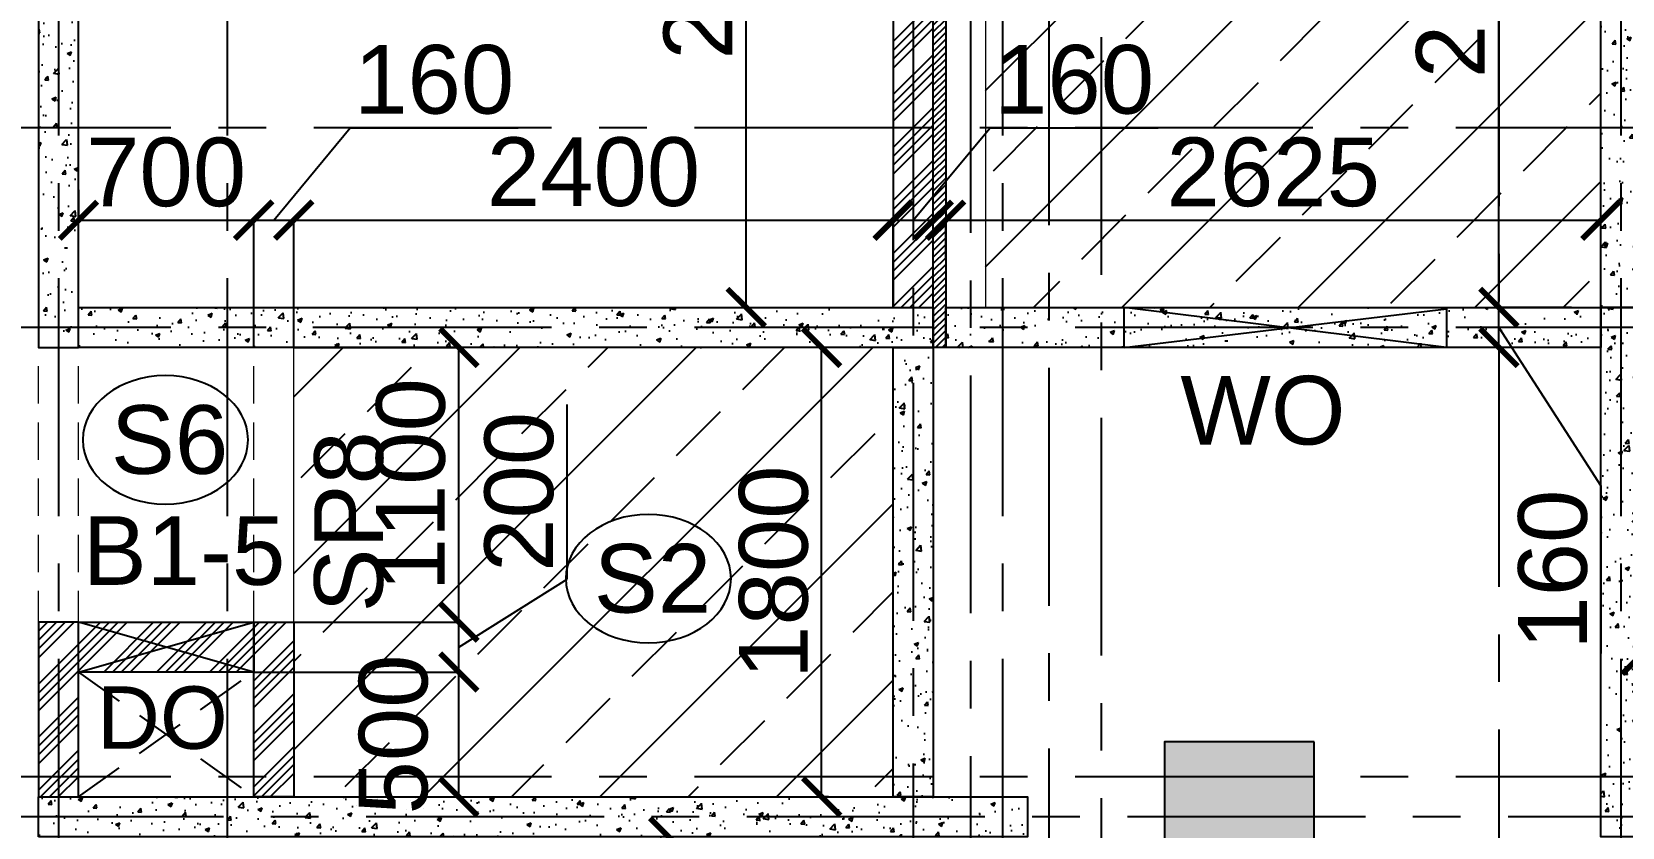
# Model space of a CAD drawing. Header units: inches. Extents: x -1898 to 127651, y -195120 to -109120.
# Drawn here: x 34511 to 40878, y -130792 to -127606 of the extents above; entities that cross this region are included whole.
import ezdxf

# ---------------------------------------------------------------- set-up
doc = ezdxf.new("R2010")
doc.units = ezdxf.units.IN
doc.header["$MEASUREMENT"] = 0
doc.linetypes.add('CENTER', pattern=[50.8, 31.75, -6.35, 6.35, -6.35])
doc.linetypes.add('Hidden', pattern=[3, 2, -1])
for name, color, linetype in [('1', 8, 'Continuous'), ('160 R.C. WALL HAT', 8, 'Continuous'), ('160 R.C.WALL', 6, 'Continuous'), ('2', 5, 'Continuous'), ('AR-Column', 40, 'Continuous'), ('BEAM TEXT', 4, 'Continuous'), ('DIM', 251, 'Continuous'), ('DOP IN SHEAR WALL', 5, 'Continuous'), ('GRID', 8, 'CENTER'), ('NON S.WALL HATCH', 8, 'Continuous'), ('NON STRUC R.C.WALL', 6, 'Continuous'), ('NON.STRUC.R.C.WALLS', 1, 'Continuous'), ('SPANRAL BEAM', 3, 'Continuous'), ('SUNKEN', 8, 'Continuous'), ('TEXT-1', 3, 'Continuous')]:
    doc.layers.add(name, color=color, linetype=linetype)
for name, color, linetype, lineweight in [('BEAMS', 3, 'Continuous', 0), ('SLAB CIR', 1, 'Continuous', 25), ('SLAB TXT', 3, 'Continuous', 0)]:
    doc.layers.add(name, color=color, linetype=linetype, lineweight=lineweight)
doc.styles.add('T200', font='sanss___.ttf', dxfattribs={"height": 275})
doc.styles.add('T300', font='sanss___.ttf', dxfattribs={"height": 350})
doc.dimstyles.new('T 200', dxfattribs={"dimtxt": 275, "dimasz": 150, "dimexe": 1, "dimexo": 0, "dimgap": 50, "dimtad": 1, "dimdec": 0, "dimrnd": 5, "dimdsep": 46, "dimtxsty": 'T200', "dimblk": 'ARCHTICK', "dimcen": 2.5, "dimdle": 1, "dimclrd": 5, "dimclre": 253, "dimclrt": 1, "dimadec": 0, "dimazin": 0, "dimtfac": 1, "dimtdec": 0, "dimtmove": 2, "dimatfit": 3, "dimfxl": 0, "dimarcsym": 0})
pattern_1 = [(45, (2351000.05, -240971.21), (-106.066017, 106.066017), []), (45, (2351035.4, -240971.21), (-106.066017, 106.066017), []), (45, (2351070.76, -240971.21), (-106.066017, 106.066017), []), (45, (2351106.12, -240971.21), (-106.066017, 106.066017), [])]
pattern_2 = [(50, (2221981.83, 105085.64), (179.315046, -15.688034), [18.75, -206.25]), (355, (2221981.83, 105085.64), (-34.687833, 188.048033), [15, -165]), (100.4514445, (2221996.77, 105084.33), (144.627212, 172.359998), [15.935048, -175.285528]), (46.1842, (2221981.83, 105135.64), (266.810333, -41.37982), [28.125, -309.375]), (96.635635, (2222004.07, 105132.2), (233.665486, 243.52965), [23.902586, -262.92844]), (351.184164, (2221981.83, 105135.64), (233.665486, 243.52965), [22.5, -247.5]), (21, (2222006.83, 105123.14), (149.226763, -100.654723), [18.75, -206.25]), (326, (2222006.83, 105123.14), (60.828833, 181.287511), [15, -165]), (71.451445, (2222019.27, 105114.75), (210.055594, 80.632788), [15.935047, -175.285528]), (37.5, (2221981.83, 105085.64), (3.0399638, 83.2234635), [0, -163, 0, -167.5, 0, -165.625]), (7.5, (2221981.83, 105085.64), (65.7673844, 98.602928), [0, -95.5, 0, -159.25, 0, -63.125]), (327.5, (2221926.08, 105085.64), (133.455609, -5.638718), [0, -62.5, 0, -195, 0, -258.75]), (317.5, (2221901.08, 105085.64), (145.7965423, 25.0262456), [0, -81.25, 0, -129.5, 0, -183.75])]
pattern_3 = [(50, (2213826.52, 106885.64), (179.315046, -15.688034), [18.75, -206.25]), (355, (2213826.52, 106885.64), (-34.687833, 188.048033), [15, -165]), (100.4514445, (2213841.47, 106884.33), (144.627212, 172.359998), [15.935048, -175.285528]), (46.1842, (2213826.52, 106935.64), (266.810333, -41.37982), [28.125, -309.375]), (96.635635, (2213848.76, 106932.2), (233.665486, 243.52965), [23.902586, -262.92844]), (351.184164, (2213826.52, 106935.64), (233.665486, 243.52965), [22.5, -247.5]), (21, (2213851.52, 106923.14), (149.226763, -100.654723), [18.75, -206.25]), (326, (2213851.52, 106923.14), (60.828833, 181.287511), [15, -165]), (71.451445, (2213863.96, 106914.75), (210.055594, 80.632788), [15.935047, -175.285528]), (37.5, (2213826.524, 106885.64), (3.0399638, 83.2234635), [0, -163, 0, -167.5, 0, -165.625]), (7.5, (2213826.52, 106885.64), (65.7673844, 98.602928), [0, -95.5, 0, -159.25, 0, -63.125]), (327.5, (2213770.774, 106885.64), (133.455609, -5.638718), [0, -62.5, 0, -195, 0, -258.75]), (317.5, (2213745.77, 106885.64), (145.7965423, 25.0262456), [0, -81.25, 0, -129.5, 0, -183.75])]

# ---------------------------------------------------------------- blocks, each defined once
blk = doc.blocks.new('_ARCHTICK')
at = {"color": 0, "linetype": 'ByBlock', "const_width": 0.15}
blk.add_lwpolyline([(-0.5, -0.5), (0.5, 0.5)], dxfattribs=at)
blk = doc.blocks.new('*D64')
at = {"layer": 'Defpoints', "color": 0}
for p in [(37060.8, -130830.2), (37626.2, -130830.2, 14.7), (37327.7, -133980.2, 14.7)]:
    blk.add_point(p, dxfattribs=at)
at = {"layer": 'DIM', "color": 253, "lineweight": -2}
for p, q in [((37626.2, -130830.2), (37059.8, -130830.2)), ((37327.7, -133980.2), (37059.8, -133980.2))]:
    blk.add_line(p, q, dxfattribs=at)
at = {"layer": 'DIM', "color": 5, "lineweight": -2}
blk.add_line((37060.8, -133981.2), (37060.8, -130829.2), dxfattribs=at)
at = {"layer": 'DIM', "color": 5, "lineweight": -2, "xscale": 150, "yscale": 150, "zscale": 150}
for p, rotation in [((37060.8, -130830.2), 90), ((37060.8, -133980.2), 270)]:
    blk.add_blockref('_ARCHTICK', p, dxfattribs=dict(at, rotation=rotation))
at = {"layer": 'DIM', "color": 1, "insert": (36869, -132405.2), "char_height": 275, "attachment_point": 5, "rotation": 90, "style": 'T200'}
blk.add_mtext('3150', dxfattribs=at)
blk = doc.blocks.new('*D65')
at = {"layer": 'Defpoints', "color": 0}
for p in [(37673, -128870.2), (37700.4, -128870.2, 14.7), (37700.4, -130670.2, 14.7)]:
    blk.add_point(p, dxfattribs=at)
at = {"layer": 'DIM', "color": 253, "lineweight": -2}
for p, q in [((37700.4, -128870.2), (37672, -128870.2)), ((37700.4, -130670.2), (37672, -130670.2))]:
    blk.add_line(p, q, dxfattribs=at)
at = {"layer": 'DIM', "color": 5, "lineweight": -2}
blk.add_line((37673, -130671.2), (37673, -128869.2), dxfattribs=at)
at = {"layer": 'DIM', "color": 5, "lineweight": -2, "xscale": 150, "yscale": 150, "zscale": 150}
for p, rotation in [((37673, -128870.2), 90), ((37673, -130670.2), 270)]:
    blk.add_blockref('_ARCHTICK', p, dxfattribs=dict(at, rotation=rotation))
at = {"layer": 'DIM', "color": 1, "insert": (37481.4, -129770.2), "char_height": 275, "attachment_point": 5, "rotation": 90, "style": 'T200'}
blk.add_mtext('1800', dxfattribs=at)
blk = doc.blocks.new('*D66')
at = {"layer": 'Defpoints', "color": 0}
for p in [(37370.8, -125870.2, 14.7), (37370.8, -125870.2), (37370.8, -128710.2, 14.7)]:
    blk.add_point(p, dxfattribs=at)
at = {"layer": 'DIM', "color": 253, "lineweight": -2}
for p, q in [((37370.8, -125870.2), (37369.8, -125870.2)), ((37370.8, -128710.2), (37369.8, -128710.2))]:
    blk.add_line(p, q, dxfattribs=at)
at = {"layer": 'DIM', "color": 5, "lineweight": -2}
blk.add_line((37370.8, -128711.2), (37370.8, -125869.2), dxfattribs=at)
at = {"layer": 'DIM', "color": 5, "lineweight": -2, "xscale": 150, "yscale": 150, "zscale": 150}
for p, rotation in [((37370.8, -125870.2), 90), ((37370.8, -128710.2), 270)]:
    blk.add_blockref('_ARCHTICK', p, dxfattribs=dict(at, rotation=rotation))
at = {"layer": 'DIM', "color": 1, "insert": (37179.2, -127290.2), "char_height": 275, "attachment_point": 5, "rotation": 90, "style": 'T200'}
blk.add_mtext('2840', dxfattribs=at)
blk = doc.blocks.new('*D67')
at = {"layer": 'Defpoints', "color": 0}
for p in [(34697.4, -128238.9, 14.7), (35399.2, -128360.9), (35399.2, -128870.2, 14.7)]:
    blk.add_point(p, dxfattribs=at)
at = {"layer": 'DIM', "color": 253, "lineweight": -2}
for p, q in [((34697.4, -128238.9), (34697.4, -128361.9)), ((35399.2, -128870.2), (35399.2, -128359.9))]:
    blk.add_line(p, q, dxfattribs=at)
at = {"layer": 'DIM', "color": 5, "lineweight": -2}
blk.add_line((34696.4, -128360.9), (35400.2, -128360.9), dxfattribs=at)
at = {"layer": 'DIM', "color": 5, "lineweight": -2, "xscale": 150, "yscale": 150, "zscale": 150, "rotation": 180}
blk.add_blockref('_ARCHTICK', (34697.4, -128360.9), dxfattribs=at)
at = {"layer": 'DIM', "color": 5, "lineweight": -2, "xscale": 150, "yscale": 150, "zscale": 150}
blk.add_blockref('_ARCHTICK', (35399.2, -128360.9), dxfattribs=at)
at = {"layer": 'DIM', "color": 1, "insert": (35048.3, -128169.2), "char_height": 275, "attachment_point": 5, "style": 'T200'}
blk.add_mtext('700', dxfattribs=at)
blk = doc.blocks.new('*D68')
at = {"layer": 'Defpoints', "color": 0}
for p in [(37959.5, -128238.9, 14.7), (38119.5, -128360.9), (38119.5, -128520.6, 14.7)]:
    blk.add_point(p, dxfattribs=at)
at = {"layer": 'DIM', "color": 5, "lineweight": -2}
for p, q in [((38039.5, -128360.9), (38347.4, -127990.2)), ((38347.4, -127990.2), (39019.6, -127990.2)), ((37958.5, -128360.9), (38120.5, -128360.9))]:
    blk.add_line(p, q, dxfattribs=at)
at = {"layer": 'DIM', "color": 253, "lineweight": -2}
for p, q in [((37959.5, -128238.9), (37959.5, -128361.9)), ((38119.5, -128520.6), (38119.5, -128359.9))]:
    blk.add_line(p, q, dxfattribs=at)
at = {"layer": 'DIM', "color": 5, "lineweight": -2, "xscale": 150, "yscale": 150, "zscale": 150, "rotation": 180}
blk.add_blockref('_ARCHTICK', (37959.5, -128360.9), dxfattribs=at)
at = {"layer": 'DIM', "color": 5, "lineweight": -2, "xscale": 150, "yscale": 150, "zscale": 150}
blk.add_blockref('_ARCHTICK', (38119.5, -128360.9), dxfattribs=at)
at = {"layer": 'DIM', "color": 1, "insert": (38683.5, -127798.3), "char_height": 275, "attachment_point": 5, "style": 'T200'}
blk.add_mtext('160', dxfattribs=at)
blk = doc.blocks.new('*D69')
at = {"layer": 'Defpoints', "color": 0}
for p in [(40792.7, -128360.9), (38169.5, -128517.3, 14.7), (40792.7, -128562.8, 14.7)]:
    blk.add_point(p, dxfattribs=at)
at = {"layer": 'DIM', "color": 5, "lineweight": -2}
blk.add_line((38168.5, -128360.9), (40793.7, -128360.9), dxfattribs=at)
at = {"layer": 'DIM', "color": 253, "lineweight": -2}
for p, q in [((38169.5, -128517.3), (38169.5, -128359.9)), ((40792.7, -128562.8), (40792.7, -128359.9))]:
    blk.add_line(p, q, dxfattribs=at)
at = {"layer": 'DIM', "color": 5, "lineweight": -2, "xscale": 150, "yscale": 150, "zscale": 150, "rotation": 180}
blk.add_blockref('_ARCHTICK', (38169.5, -128360.9), dxfattribs=at)
at = {"layer": 'DIM', "color": 5, "lineweight": -2, "xscale": 150, "yscale": 150, "zscale": 150}
blk.add_blockref('_ARCHTICK', (40792.7, -128360.9), dxfattribs=at)
at = {"layer": 'DIM', "color": 1, "insert": (39481.1, -128169.1), "char_height": 275, "attachment_point": 5, "style": 'T200'}
blk.add_mtext('2625', dxfattribs=at)
blk = doc.blocks.new('*D347')
at = {"layer": 'Defpoints', "color": 0}
for p in [(35399.2, -130170.2, 14.7), (36220.3, -130170.2), (35399.2, -130670.2, 14.7)]:
    blk.add_point(p, dxfattribs=at)
at = {"layer": 'DIM', "color": 253, "lineweight": -2}
for p, q in [((35399.2, -130170.2), (36221.3, -130170.2)), ((35399.2, -130670.2), (36221.3, -130670.2))]:
    blk.add_line(p, q, dxfattribs=at)
at = {"layer": 'DIM', "color": 5, "lineweight": -2}
blk.add_line((36220.3, -130671.2), (36220.3, -130169.2), dxfattribs=at)
at = {"layer": 'DIM', "color": 5, "lineweight": -2, "xscale": 150, "yscale": 150, "zscale": 150}
for p, rotation in [((36220.3, -130170.2), 90), ((36220.3, -130670.2), 270)]:
    blk.add_blockref('_ARCHTICK', p, dxfattribs=dict(at, rotation=rotation))
at = {"layer": 'DIM', "color": 1, "insert": (35959.4, -130420.2), "char_height": 275, "attachment_point": 5, "rotation": 90, "style": 'T200'}
blk.add_mtext('500', dxfattribs=at)
blk = doc.blocks.new('*D348')
at = {"layer": 'Defpoints', "color": 0}
for p in [(35559.2, -129970.2, 14.7), (36220.3, -129970.2), (35399.2, -130170.2, 14.7)]:
    blk.add_point(p, dxfattribs=at)
at = {"layer": 'DIM', "color": 5, "lineweight": -2}
for p, q in [((36654, -129797.7), (36654, -129099.4)), ((36220.3, -130070.2), (36654, -129797.7)), ((36220.3, -130171.2), (36220.3, -129969.2))]:
    blk.add_line(p, q, dxfattribs=at)
at = {"layer": 'DIM', "color": 253, "lineweight": -2}
for p, q in [((35559.2, -129970.2), (36221.3, -129970.2)), ((35399.2, -130170.2), (36221.3, -130170.2))]:
    blk.add_line(p, q, dxfattribs=at)
at = {"layer": 'DIM', "color": 5, "lineweight": -2, "xscale": 150, "yscale": 150, "zscale": 150}
for p, rotation in [((36220.3, -129970.2), 90), ((36220.3, -130170.2), 270)]:
    blk.add_blockref('_ARCHTICK', p, dxfattribs=dict(at, rotation=rotation))
at = {"layer": 'DIM', "color": 1, "insert": (36462.4, -129448.6), "char_height": 275, "attachment_point": 5, "rotation": 90, "style": 'T200'}
blk.add_mtext('200', dxfattribs=at)
blk = doc.blocks.new('*D349')
at = {"layer": 'Defpoints', "color": 0}
for p in [(35559.2, -128870.2, 14.7), (36220.3, -128870.2), (35559.2, -129970.2, 14.7)]:
    blk.add_point(p, dxfattribs=at)
at = {"layer": 'DIM', "color": 253, "lineweight": -2}
for p, q in [((35559.2, -128870.2), (36221.3, -128870.2)), ((35559.2, -129970.2), (36221.3, -129970.2))]:
    blk.add_line(p, q, dxfattribs=at)
at = {"layer": 'DIM', "color": 5, "lineweight": -2}
blk.add_line((36220.3, -129971.2), (36220.3, -128869.2), dxfattribs=at)
at = {"layer": 'DIM', "color": 5, "lineweight": -2, "xscale": 150, "yscale": 150, "zscale": 150}
for p, rotation in [((36220.3, -128870.2), 90), ((36220.3, -129970.2), 270)]:
    blk.add_blockref('_ARCHTICK', p, dxfattribs=dict(at, rotation=rotation))
at = {"layer": 'DIM', "color": 1, "insert": (36028.7, -129420.2), "char_height": 275, "attachment_point": 5, "rotation": 90, "style": 'T200'}
blk.add_mtext('1100', dxfattribs=at)
blk = doc.blocks.new('*D351')
at = {"layer": 'Defpoints', "color": 0}
for p in [(35559.2, -128359.9), (35399.2, -128870.2), (35559.2, -128870.2)]:
    blk.add_point(p, dxfattribs=at)
at = {"layer": 'DIM', "color": 5, "lineweight": -2}
for p, q in [((35479.2, -128359.9), (35785.7, -127990.2)), ((35785.7, -127990.2), (36457.9, -127990.2)), ((35398.2, -128359.9), (35560.2, -128359.9))]:
    blk.add_line(p, q, dxfattribs=at)
at = {"layer": 'DIM', "color": 253, "lineweight": -2}
for p, q in [((35399.2, -128870.2), (35399.2, -128358.9)), ((35559.2, -128870.2), (35559.2, -128358.9))]:
    blk.add_line(p, q, dxfattribs=at)
at = {"layer": 'DIM', "color": 5, "lineweight": -2, "xscale": 150, "yscale": 150, "zscale": 150, "rotation": 180}
blk.add_blockref('_ARCHTICK', (35399.2, -128359.9), dxfattribs=at)
at = {"layer": 'DIM', "color": 5, "lineweight": -2, "xscale": 150, "yscale": 150, "zscale": 150}
blk.add_blockref('_ARCHTICK', (35559.2, -128359.9), dxfattribs=at)
at = {"layer": 'DIM', "color": 1, "insert": (36121.8, -127798.3), "char_height": 275, "attachment_point": 5, "style": 'T200'}
blk.add_mtext('160', dxfattribs=at)
blk = doc.blocks.new('*D352')
at = {"layer": 'Defpoints', "color": 0}
for p in [(37959.5, -128359.9), (37959.5, -128710.2, 14.7), (35559.2, -128870.2)]:
    blk.add_point(p, dxfattribs=at)
at = {"layer": 'DIM', "color": 5, "lineweight": -2}
blk.add_line((35558.2, -128359.9), (37960.5, -128359.9), dxfattribs=at)
at = {"layer": 'DIM', "color": 253, "lineweight": -2}
for p, q in [((35559.2, -128870.2), (35559.2, -128358.9)), ((37959.5, -128710.2), (37959.5, -128358.9))]:
    blk.add_line(p, q, dxfattribs=at)
at = {"layer": 'DIM', "color": 5, "lineweight": -2, "xscale": 150, "yscale": 150, "zscale": 150, "rotation": 180}
blk.add_blockref('_ARCHTICK', (35559.2, -128359.9), dxfattribs=at)
at = {"layer": 'DIM', "color": 5, "lineweight": -2, "xscale": 150, "yscale": 150, "zscale": 150}
blk.add_blockref('_ARCHTICK', (37959.5, -128359.9), dxfattribs=at)
at = {"layer": 'DIM', "color": 1, "insert": (36759.4, -128168.2), "char_height": 275, "attachment_point": 5, "style": 'T200'}
blk.add_mtext('2400', dxfattribs=at)
blk = doc.blocks.new('*D642')
at = {"layer": 'Defpoints', "color": 0}
for p in [(40384.3, -128710.2), (40675.4, -128710.2, 14.7), (40675.4, -128870.2, 14.7)]:
    blk.add_point(p, dxfattribs=at)
at = {"layer": 'DIM', "color": 253, "lineweight": -2}
for p, q in [((40675.4, -128710.2), (40383.3, -128710.2)), ((40675.4, -128870.2), (40383.3, -128870.2))]:
    blk.add_line(p, q, dxfattribs=at)
at = {"layer": 'DIM', "color": 5, "lineweight": -2}
for p, q in [((40384.3, -128871.2), (40384.3, -128709.2)), ((40384.3, -128790.2), (40792.7, -129424.1)), ((40792.7, -129424.1), (40792.7, -130096.4))]:
    blk.add_line(p, q, dxfattribs=at)
at = {"layer": 'DIM', "color": 5, "lineweight": -2, "xscale": 150, "yscale": 150, "zscale": 150}
for p, rotation in [((40384.3, -128710.2), 90), ((40384.3, -128870.2), 270)]:
    blk.add_blockref('_ARCHTICK', p, dxfattribs=dict(at, rotation=rotation))
at = {"layer": 'DIM', "color": 1, "insert": (40600.9, -129760.2), "char_height": 275, "attachment_point": 5, "rotation": 90, "style": 'T200'}
blk.add_mtext('160', dxfattribs=at)
blk = doc.blocks.new('*D643')
at = {"layer": 'Defpoints', "color": 0}
for p in [(40384.3, -126019.7), (40518.7, -126019.7, 14.7), (40675.4, -128710.2, 14.7)]:
    blk.add_point(p, dxfattribs=at)
at = {"layer": 'DIM', "color": 253, "lineweight": -2}
for p, q in [((40518.7, -126019.7), (40383.3, -126019.7)), ((40675.4, -128710.2), (40383.3, -128710.2))]:
    blk.add_line(p, q, dxfattribs=at)
at = {"layer": 'DIM', "color": 5, "lineweight": -2}
blk.add_line((40384.3, -128711.2), (40384.3, -126018.7), dxfattribs=at)
at = {"layer": 'DIM', "color": 5, "lineweight": -2, "xscale": 150, "yscale": 150, "zscale": 150}
for p, rotation in [((40384.3, -126019.7), 90), ((40384.3, -128710.2), 270)]:
    blk.add_blockref('_ARCHTICK', p, dxfattribs=dict(at, rotation=rotation))
at = {"layer": 'DIM', "color": 1, "insert": (40192.4, -127364.9), "char_height": 275, "attachment_point": 5, "rotation": 90, "style": 'T200'}
blk.add_mtext('2690', dxfattribs=at)
blk = doc.blocks.new('*D650')
at = {"layer": 'Defpoints', "color": 0}
for p in [(42852.3, -130103.3), (40952.7, -130325.4, 14.7), (42852.3, -130325.4, 14.7)]:
    blk.add_point(p, dxfattribs=at)
at = {"layer": 'DIM', "color": 5, "lineweight": -2}
blk.add_line((40951.7, -130103.3), (42853.3, -130103.3), dxfattribs=at)
at = {"layer": 'DIM', "color": 253, "lineweight": -2}
for p, q in [((40952.7, -130325.4), (40952.7, -130102.3)), ((42852.3, -130325.4), (42852.3, -130102.3))]:
    blk.add_line(p, q, dxfattribs=at)
at = {"layer": 'DIM', "color": 5, "lineweight": -2, "xscale": 150, "yscale": 150, "zscale": 150, "rotation": 180}
blk.add_blockref('_ARCHTICK', (40952.7, -130103.3), dxfattribs=at)
at = {"layer": 'DIM', "color": 5, "lineweight": -2, "xscale": 150, "yscale": 150, "zscale": 150}
blk.add_blockref('_ARCHTICK', (42852.3, -130103.3), dxfattribs=at)
at = {"layer": 'DIM', "color": 1, "insert": (41902.5, -129911.7), "char_height": 275, "attachment_point": 5, "style": 'T200'}
blk.add_mtext('1900', dxfattribs=at)
blk = doc.blocks.new('A$C02A55DAE')
at = {"layer": 'NON S.WALL HATCH'}
h = blk.add_hatch(dxfattribs=at)
h.set_pattern_fill('SACNCR', color=256, scale=1000)
h.set_pattern_definition([(45, (-131825.64, 75915.45), (-66.29126, 66.29126), []), (45, (-131759.35, 75915.45), (-66.29126, 66.29126), [0, -93.75])])
h.paths.add_polyline_path([(22427.1, -18480), (23027.1, -18480), (23027.1, -17880), (22427.1, -17880)])
h.paths.add_polyline_path([(22427.1, -15170), (23027.1, -15170), (23027.1, -14570), (22427.1, -14570)])
h.paths.add_polyline_path([(22427.1, -11500), (23027.1, -11500), (23027.1, -11860), (22427.1, -11860)])
h.paths.add_polyline_path([(34482.9, -18480), (33882.9, -18480), (33882.9, -17880), (34482.9, -17880)])
h.paths.add_polyline_path([(34482.9, -11260), (33882.9, -11260), (33882.9, -11860), (34482.9, -11860)])
edge = h.paths.add_edge_path()
edge.add_line((34435.5, -11860), (34435.5, -14570))
at = {"layer": 'AR-Column', "color": 4, "elevation": -29.5}
blk.add_lwpolyline([(34482.9, -11260), (33882.9, -11260), (33882.9, -11860), (34482.9, -11860)], close=True, dxfattribs=at)

msp = doc.modelspace()

# ---------------------------------------------------------------- hatches: boundary and pattern name
at = {"layer": '160 R.C. WALL HAT'}
h = msp.add_hatch(dxfattribs=at)
h.set_pattern_fill('AR-CONC', color=256, scale=25)
h.set_pattern_definition([(50, (2219921.83, 107045.64), (179.315046, -15.688034), [18.75, -206.25]), (355, (2219921.83, 107045.64), (-34.687833, 188.048033), [15, -165]), (100.4514445, (2219936.77, 107044.33), (144.627212, 172.359998), [15.935048, -175.285528]), (46.1842, (2219921.83, 107095.64), (266.810333, -41.37982), [28.125, -309.375]), (96.635635, (2219944.07, 107092.2), (233.665486, 243.52965), [23.902586, -262.92844]), (351.184164, (2219921.83, 107095.64), (233.665486, 243.52965), [22.5, -247.5]), (21, (2219946.83, 107083.14), (149.226763, -100.654723), [18.75, -206.25]), (326, (2219946.83, 107083.14), (60.828833, 181.287511), [15, -165]), (71.451445, (2219959.27, 107074.75), (210.055594, 80.632788), [15.935047, -175.285528]), (37.5, (2219921.83, 107045.64), (3.0399638, 83.2234635), [0, -163, 0, -167.5, 0, -165.625]), (7.5, (2219921.83, 107045.64), (65.7673844, 98.602928), [0, -95.5, 0, -159.25, 0, -63.125]), (327.5, (2219866.08, 107045.64), (133.455609, -5.638718), [0, -62.5, 0, -195, 0, -258.75]), (317.5, (2219841.08, 107045.64), (145.7965423, 25.0262456), [0, -81.25, 0, -129.5, 0, -183.75])])
h.paths.add_polyline_path([(40952.7, -124950.2), (40792.7, -124950.2), (40792.7, -128710.2), (40952.7, -128710.2)])
h = msp.add_hatch(dxfattribs=at)
h.set_pattern_fill('AR-CONC', color=256, scale=25)
h.set_pattern_definition(pattern_3)
h.paths.add_polyline_path([(34537.4, -128870.2), (34697.4, -128870.2), (34697.4, -126870.2), (34537.4, -126870.2)])
h = msp.add_hatch(dxfattribs=at)
h.set_pattern_fill('AR-CONC', color=256, scale=25)
h.set_pattern_definition(pattern_3)
h.paths.add_polyline_path([(34697.4, -128710.2), (38119.5, -128710.2), (38119.5, -128870.2), (34697.4, -128870.2)])
h = msp.add_hatch(dxfattribs=at)
h.set_pattern_fill('AR-CONC', color=256, scale=25)
h.set_pattern_definition(pattern_2)
h.paths.add_polyline_path([(40174.4, -128710.2), (40174.4, -128870.2), (40792.7, -128870.2), (40792.7, -128710.2)])
h.paths.add_polyline_path([(40174.4, -128870.2), (40174.4, -128710.2), (38169.5, -128710.2), (38169.5, -128870.2)])
h = msp.add_hatch(dxfattribs=at)
h.set_pattern_fill('AR-CONC', color=256, scale=25)
h.set_pattern_definition(pattern_2)
h.paths.add_polyline_path([(40792.7, -128710.2), (40952.7, -128710.2), (40952.7, -130830.2), (40792.7, -130830.2)])
h = msp.add_hatch(dxfattribs=at)
h.set_pattern_fill('AR-CONC', color=256, scale=25)
h.set_pattern_definition(pattern_2)
h.paths.add_polyline_path([(38119.5, -128870.2), (37959.5, -128870.2), (37959.5, -130670.2), (38119.5, -130670.2)])
h = msp.add_hatch(dxfattribs=at)
h.set_pattern_fill('AR-CONC', color=256, scale=25)
h.set_pattern_definition([(50, (2213666.52, 104925.64), (179.315046, -15.688034), [18.75, -206.25]), (355, (2213666.52, 104925.64), (-34.687833, 188.048033), [15, -165]), (100.4514445, (2213681.46, 104924.33), (144.627212, 172.359998), [15.935048, -175.285528]), (46.1842, (2213666.52, 104975.64), (266.810333, -41.37982), [28.125, -309.375]), (96.635635, (2213688.75, 104972.2), (233.665486, 243.52965), [23.902586, -262.92844]), (351.184164, (2213666.52, 104975.64), (233.665486, 243.52965), [22.5, -247.5]), (21, (2213691.52, 104963.14), (149.226763, -100.654723), [18.75, -206.25]), (326, (2213691.52, 104963.14), (60.828833, 181.287511), [15, -165]), (71.451445, (2213703.96, 104954.75), (210.055594, 80.632788), [15.935047, -175.285528]), (37.5, (2213666.52, 104925.64), (3.0399638, 83.2234635), [0, -163, 0, -167.5, 0, -165.625]), (7.5, (2213666.52, 104925.64), (65.7673844, 98.602928), [0, -95.5, 0, -159.25, 0, -63.125]), (327.5, (2213610.77, 104925.64), (133.455609, -5.638718), [0, -62.5, 0, -195, 0, -258.75]), (317.5, (2213585.77, 104925.64), (145.7965423, 25.0262456), [0, -81.25, 0, -129.5, 0, -183.75])])
h.paths.add_polyline_path([(34537.4, -130830.2), (34537.4, -130670.2), (38497.4, -130670.2), (38497.4, -130830.2)])
at = {"layer": '2'}
h = msp.add_hatch(dxfattribs=at)
h.set_pattern_fill('ANSI31', color=1, scale=150, style=0)
h.set_pattern_definition([(45, (210, 0), (-13.2582521, 13.2582521), [])])
h.paths.add_polyline_path([(38169.5, -128870.2), (38119.5, -128870.2), (38119.5, -124950.2), (38169.5, -124950.2)])
at = {"layer": 'NON STRUC R.C.WALL'}
h = msp.add_hatch(dxfattribs=at)
h.set_pattern_fill('ANSI34', color=1, scale=200)
h.set_pattern_definition([(45, (2351000.05, -240971.21), (-106.066017, 106.066017), []), (45, (2351035.4, -240971.21), (-106.066017, 106.066017), []), (45, (2351070.76, -240971.21), (-106.066017, 106.066017), []), (45, (2351106.12, -240971.21), (-106.066017, 106.066017), [])])
h.paths.add_polyline_path([(37959.5, -128710.2), (38119.5, -128710.2), (38119.5, -126019.7), (37959.5, -126019.7)])
h = msp.add_hatch(dxfattribs=at)
h.set_pattern_fill('ANSI34', color=1, scale=200)
h.set_pattern_definition(pattern_1)
h.paths.add_polyline_path([(34697.4, -129970.2), (34537.4, -129970.2), (34537.4, -130670.2), (34697.4, -130670.2)])
h = msp.add_hatch(dxfattribs=at)
h.set_pattern_fill('ANSI34', color=1, scale=200)
h.set_pattern_definition(pattern_1)
h.paths.add_polyline_path([(34697.4, -129970.2), (35399.2, -129970.2), (35399.2, -130170.2), (34697.4, -130170.2)])
h = msp.add_hatch(dxfattribs=at)
h.set_pattern_fill('ANSI34', color=1, scale=200)
h.set_pattern_definition(pattern_1)
h.paths.add_polyline_path([(35399.2, -129970.2), (35559.2, -129970.2), (35559.2, -130670.2), (35399.2, -130670.2)])
at = {"layer": 'SUNKEN'}
h = msp.add_hatch(dxfattribs=at)
h.set_pattern_fill('ANSI33', color=256, scale=2000)
h.paths.add_polyline_path([(38329.5, -126019.7), (38329.5, -128710.2), (40792.7, -128710.2), (40792.7, -126019.7)])
h = msp.add_hatch(dxfattribs=at)
h.set_pattern_fill('ANSI33', color=256, scale=2000)
h.set_pattern_definition([(45, (2365682.36, -269575.83), (-353.55339, 353.55339), []), (45, (2366035.9, -269575.83), (-353.55339, 353.55339), [250, -125])])
h.paths.add_polyline_path([(37959.5, -130670.2), (37959.5, -128910.2), (37959.5, -128870.2), (35559.2, -128870.2), (35559.2, -130670.2)])

# ---------------------------------------------------------------- linework, layer by layer
at = {"layer": '1', "linetype": 'Hidden', "ltscale": 100}
for p, q in [((34697.4, -130670.2, 14.7), (35399.2, -130170.2, 14.7)), ((34697.4, -130170.2, 14.7), (35399.2, -130670.2, 14.7))]:
    msp.add_line(p, q, dxfattribs=at)
at = {"layer": '160 R.C.WALL', "elevation": 14.7}
for points in [[(40952.7, -128710.2), (40792.7, -128710.2), (40792.7, -124950.2), (40952.7, -124950.2)], [(34697.4, -128710.2), (38119.5, -128710.2), (38119.5, -128870.2), (34697.4, -128870.2)], [(38169.5, -128710.2), (40792.7, -128710.2), (40792.7, -128870.2), (38169.5, -128870.2)], [(40792.7, -128710.2), (40952.7, -128710.2), (40952.7, -130830.2), (40792.7, -130830.2)], [(38119.5, -130670.2), (37959.5, -130670.2), (37959.5, -128870.2), (38119.5, -128870.2)], [(34537.4, -130830.2), (34537.4, -130670.2), (38497.4, -130670.2), (38497.4, -130830.2)]]:
    msp.add_lwpolyline(points, close=True, dxfattribs=at)
msp.add_lwpolyline([(34537.4, -126870.2), (34537.4, -128870.2), (34697.4, -128870.2), (34697.4, -126870.2)], dxfattribs=at)
at = {"layer": '2', "color": 5}
for p, q in [((34697.4, -130170.2, 14.7), (35399.2, -129970.2, 14.7)), ((35399.2, -130170.2, 14.7), (34697.4, -129970.2, 14.7))]:
    msp.add_line(p, q, dxfattribs=at)
at = {"layer": '2', "color": 1, "elevation": 14.7}
msp.add_lwpolyline([(38169.5, -128870.2), (38119.5, -128870.2), (38119.5, -124950.2), (38169.5, -124950.2)], close=True, dxfattribs=at)
at = {"layer": '2', "color": 5, "elevation": 14.7}
msp.add_lwpolyline([(34697.4, -129970.2), (35399.2, -129970.2), (35399.2, -130170.2), (34697.4, -130170.2)], close=True, dxfattribs=at)
at = {"layer": 'BEAMS', "linetype": 'Hidden', "ltscale": 75}
for p, q in [((37959.5, -126019.7, 14.7), (37959.5, -128710.2, 14.7)), ((38119.5, -126019.7, 14.7), (38119.5, -128710.2, 14.7)), ((38169.5, -126019.7, 14.7), (38169.5, -128710.2, 14.7)), ((34537.4, -130670.2, 14.7), (34537.4, -128870.2, 14.7)), ((34697.4, -130670.2, 14.7), (34697.4, -128870.2, 14.7)), ((35399.2, -130670.2, 14.7), (35399.2, -128870.2, 14.7)), ((34697.4, -129970.2, 14.7), (35399.2, -129970.2, 14.7)), ((34697.4, -130170.2, 14.7), (35399.2, -130170.2, 14.7))]:
    msp.add_line(p, q, dxfattribs=at)
at = {"layer": 'BEAMS', "color": 4, "linetype": 'Continuous', "ltscale": 0.01}
for p, q in [((38329.5, -126019.7, 14.7), (38329.5, -128710.2, 14.7)), ((35559.2, -130670.2, 14.7), (35559.2, -128870.2, 14.7))]:
    msp.add_line(p, q, dxfattribs=at)
at = {"layer": 'DOP IN SHEAR WALL'}
for p, q in [((40174.4, -128870.2, 14.7), (38884.4, -128710.2, 14.7)), ((38884.4, -128870.2, 14.7), (40174.4, -128715, 14.7))]:
    msp.add_line(p, q, dxfattribs=at)
at = {"layer": 'DOP IN SHEAR WALL', "elevation": 14.7}
msp.add_lwpolyline([(38884.4, -128710.2), (40174.4, -128710.2), (40174.4, -128870.2), (38884.4, -128870.2)], close=True, dxfattribs=at)
at = {"layer": 'GRID', "ltscale": 30}
for p, q in [((34617.4, -111829.1, 14.7), (34617.4, -143550.6, 14.7)), ((35292.4, -111829.1, 14.7), (35292.4, -143550.6, 14.7)), ((38397.4, -111829.1, 14.7), (38397.4, -143550.6, 14.7)), ((40872.7, -111829.1, 14.7), (40872.7, -143550.6, 14.7)), ((40384.3, -112112.4, 14.7), (40384.3, -143550.6, 14.7)), ((38582.4, -112188.3, 14.7), (38582.4, -143550.6, 14.7)), ((38039.5, -112248.3, 14.7), (38039.5, -143550.6, 14.7)), ((38269.5, -112218.5, 14.7), (38269.5, -143550.6, 14.7)), ((38792.4, -112387.5, 14.7), (38792.4, -143550.6, 14.7)), ((86883.8, -127990.2, 14.7), (912, -127990.2, 14.7)), ((86883.8, -128790.2, 14.7), (739.5, -128790.2, 14.7)), ((86883.8, -130590.2, 14.7), (936.5, -130590.2, 14.7)), ((87093.8, -130750.2, 14.7), (739.5, -130750.2, 14.7))]:
    msp.add_line(p, q, dxfattribs=at)
at = {"layer": 'NON.STRUC.R.C.WALLS', "elevation": 14.7}
for points in [[(37959.5, -128710.2), (38119.5, -128710.2), (38119.5, -126019.7), (37959.5, -126019.7)], [(34697.4, -129970.2), (34537.4, -129970.2), (34537.4, -130670.2), (34697.4, -130670.2)], [(34697.4, -129970.2), (35399.2, -129970.2), (35399.2, -130170.2), (34697.4, -130170.2)], [(35399.2, -129970.2), (35559.2, -129970.2), (35559.2, -130670.2), (35399.2, -130670.2)]]:
    msp.add_lwpolyline(points, close=True, dxfattribs=at)
at = {"layer": 'SLAB CIR', "extrusion": (0, 0, -1)}
for centre in [(35045.6, -129240.3), (36979.1, -129796.2)]:
    msp.add_ellipse(centre, major_axis=(331, 0), ratio=0.77685, dxfattribs=at)

# ---------------------------------------------------------------- block references
at = {"layer": 'DIM', "color": 1}
msp.add_blockref('A$C02A55DAE', (5162.4, -119190.2, 29.5), dxfattribs=at)

# ---------------------------------------------------------------- texts
at = {"layer": 'BEAM TEXT', "style": 'T300'}
msp.add_text('B1-5', height=275, dxfattribs=at).set_placement((34714.4, -129821.1))
at = {"layer": 'SLAB TXT', "style": 'T300'}
for s, p in [('S6', (34827.3, -129376.4)), ('S2', (36760.8, -129932.2))]:
    msp.add_text(s, height=275, dxfattribs=at).set_placement(p)
at = {"layer": 'SPANRAL BEAM', "style": 'T300'}
msp.add_text('SP8', height=275, rotation=90, dxfattribs=at).set_placement((35916.3, -129931.8))
at = {"layer": 'TEXT-1', "style": 'T300'}
msp.add_text('WO', height=275, dxfattribs=at).set_placement((39108.9, -129259))
at = {"layer": 'TEXT-1', "color": 4, "style": 'T300'}
msp.add_text('DO', height=250, dxfattribs=at).set_placement((34771.5, -130477.7))

# ---------------------------------------------------------------- dimensions: what is measured, and where the dimension line sits
at = {"layer": 'DIM'}
for base, p1, p2, picture, middle in [((37370.8, -125870.2), (37370.8, -128710.2, 14.7), (37370.8, -125870.2, 14.7), '*D66', (37179.2, -127290.2)), ((40384.26404, -126019.68584), (40675.38746, -128710.18583, 14.74101), (40518.73233, -126019.68584, 14.74101), '*D643', (40192.42591, -127364.93584)), ((37673, -128870.2), (37700.4, -130670.2, 14.7), (37700.4, -128870.2, 14.7), '*D65', (37481.4, -129770.2)), ((37060.8, -130830.2), (37327.7, -133980.2, 14.7), (37626.2, -130830.2, 14.7), '*D64', (36869, -132405.2))]:
    dim = msp.add_linear_dim(base=base, p1=p1, p2=p2, angle=90, dimstyle='T 200', dxfattribs=at)
    dim.commit()
    dim.dimension.update_dxf_attribs({"geometry": picture, "text_midpoint": middle})
for base, p1, p2, picture, middle in [((35559.2, -128359.9), (35399.2, -128870.2), (35559.2, -128870.2), '*D351', (35835.7, -127990.2)), ((38119.5, -128360.9), (37959.5, -128238.9, 14.7), (38119.5, -128520.6, 14.7), '*D68', (38397.4, -127990.2))]:
    dim = msp.add_linear_dim(base=base, p1=p1, p2=p2, dimstyle='T 200', override={"dimtmove": 1}, dxfattribs=at)
    dim.commit()
    dim.dimension.update_dxf_attribs({"geometry": picture, "text_midpoint": middle, "dimtype": 160})
for base, p1, p2, picture, middle in [((35399.2, -128360.9), (34697.4, -128238.9, 14.7), (35399.2, -128870.2, 14.7), '*D67', (35048.3, -128169.2)), ((37959.5, -128359.9), (35559.2, -128870.2), (37959.5, -128710.2, 14.7), '*D352', (36759.4, -128168.2)), ((40792.7, -128360.9), (38169.5, -128517.3, 14.7), (40792.7, -128562.8, 14.7), '*D69', (39481.1, -128169.1)), ((42852.3, -130103.3), (40952.7, -130325.4, 14.7), (42852.3, -130325.4, 14.7), '*D650', (41902.5, -129911.7))]:
    dim = msp.add_linear_dim(base=base, p1=p1, p2=p2, dimstyle='T 200', dxfattribs=at)
    dim.commit()
    dim.dimension.update_dxf_attribs({"geometry": picture, "text_midpoint": middle})
for base, p1, p2, picture, middle in [((40384.3, -128710.2), (40675.4, -128870.2, 14.7), (40675.4, -128710.2, 14.7), '*D642', (40792.7, -129474.1)), ((36220.3, -129970.2), (35399.2, -130170.2, 14.7), (35559.2, -129970.2, 14.7), '*D348', (36654, -129747.7))]:
    dim = msp.add_linear_dim(base=base, p1=p1, p2=p2, angle=90, dimstyle='T 200', override={"dimtmove": 1}, dxfattribs=at)
    dim.commit()
    dim.dimension.update_dxf_attribs({"geometry": picture, "text_midpoint": middle, "dimtype": 160})
dim = msp.add_linear_dim(base=(36220.3, -128870.2), p1=(35559.2, -129970.2, 14.7), p2=(35559.2, -128870.2, 14.7), angle=90, dimstyle='T 200', override={"dimtmove": 1}, dxfattribs=at)
dim.commit()
dim.dimension.update_dxf_attribs({"geometry": '*D349', "text_midpoint": (36028.7, -129420.2)})
dim = msp.add_linear_dim(base=(36220.3, -130170.2), p1=(35399.2, -130670.2, 14.7), p2=(35399.2, -130170.2, 14.7), angle=90, dimstyle='T 200', dxfattribs=at)
dim.commit()
dim.dimension.update_dxf_attribs({"geometry": '*D347', "text_midpoint": (35959.4, -130420.2), "dimtype": 160})

doc.saveas('drawing.dxf')
